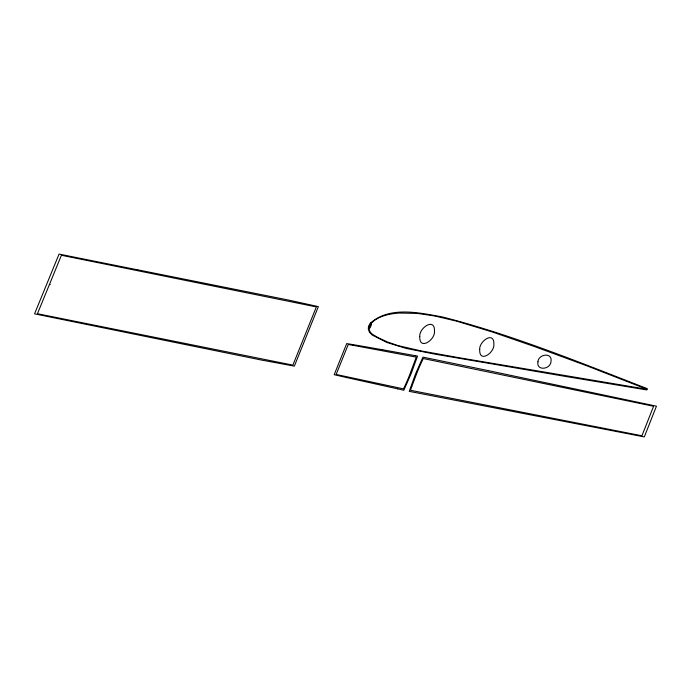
<?xml version="1.0" encoding="UTF-8"?>
<svg xmlns="http://www.w3.org/2000/svg" width="691" height="691" viewBox="0 0 691 691"><rect width="100%" height="100%" fill="white"/><g stroke="black" fill="none" stroke-linecap="round" stroke-linejoin="round"><path stroke-width="1.04" d="M137.587 269.792L288.363 300.032L318.361 306.614L294.349 366.126L261.751 360.115L34.55 313.844L59.063 254.081L137.647 269.835M369.253 327.966L369.158 327.966A10.486 7.679 -2 0 0 369.789 331.067A14.381 10.538 -2 0 0 370.221 331.879L370.436 332.207A8.223 6.02 -2 0 0 370.963 332.846L371.43 333.321A26.301 19.262 -2 0 0 371.948 333.788L372.121 333.943A12.291 9 -2 0 0 372.907 334.548A15.608 11.436 -2 0 0 374.272 335.403L375.014 335.809A14.831 10.866 -2 0 1 375.757 336.241L376.25 336.552A18.674 13.682 -2 0 0 377.01 337.001L378.089 337.597A40.061 29.342 -2 0 0 378.927 338.046L387.66 342.019L397.187 345.327A55.047 40.328 -2 0 0 398.5 345.707L420.828 350.864L460.353 357.929L646.975 389.283L586.529 365.686L535.309 346.856L492.614 332.077L457.511 321.419A103.089 75.518 -2 0 0 455.404 320.857L435.192 316.124A89.484 65.55 -2 0 0 433.266 315.752L418.573 313.593A37.167 27.225 -2 0 0 416.828 313.42L399.433 313.049A20.505 15.021 -2 0 0 398.025 313.144L396.66 313.265A26.094 19.115 -2 0 0 395.321 313.403L394.025 313.567A29.635 21.715 -2 0 0 392.756 313.749L388.446 314.552A30.87 22.613 -2 0 0 387.366 314.811L385.975 315.174A25.23 18.484 -2 0 0 384.982 315.459L383.419 315.96A20.557 15.064 -2 0 0 382.538 316.271L381.147 316.798A16.549 12.127 -2 0 0 380.37 317.126L378.711 317.886A15.142 11.091 -2 0 0 378.063 318.223L376.699 318.974A16.325 11.954 -2 0 0 375.671 319.605L374.531 320.399A17.862 13.086 -2 0 0 373.39 321.28L371.533 323.094M369.236 327.931L369.219 327.819A14.226 10.425 -2 0 1 369.728 325.919L369.771 325.789A11.108 8.137 -2 0 1 370.35 324.71L371.438 323.207M488.235 370.601L422.935 357.135L415.455 374.116L409.219 391.365L644.314 436.919L656.45 406.17L488.235 370.601M49.441 284.493L61.413 255.273L316.348 306.916L292.872 365.124L37.444 313.714L49.441 284.493L50.279 284.657M370.696 322.827L368.312 327.759L370.126 327.888L371.499 324.485L369.875 323.906L368.623 326.377L368.294 329.158L369.486 332.319L372.294 335.049L386.848 342.468L406.075 348.402L435.503 354.258L567.328 376.759L646.75 389.931L647.277 388.653C579.948 362.516 512.757 334.98 442.681 316.996C419.636 312.842 390.372 305.932 370.739 322.783M353.274 344.671L346.718 343.574L334.176 374.703L342.425 376.595M353.058 345.319L348.229 344.515L336.163 374.453L403.527 388.878A453.814 332.44 -2 0 0 408.813 377.079L416.258 357.126L352.859 345.293M353.084 344.636L358.543 345.552M358.689 345.578L382.607 349.767M382.607 349.758L414.85 355.606M414.859 355.589L415.472 355.71M415.481 355.701L417.537 356.081L411.309 373.287L403.846 390.242L397.575 388.852M397.584 388.843L346.692 377.562M347.029 377.64L342.84 376.69M419.757 336.465C419.135 351.011 435.226 339.886 434.492 331.378C435.114 316.841 419.022 327.957 419.757 336.465M479.701 349.491C479.044 363.673 494.583 352.704 493.875 344.515C494.531 330.333 478.993 341.302 479.701 349.491M537.952 361.808C536.181 371.292 550.563 369.46 551.003 361.557C552.765 352.082 538.384 353.904 537.952 361.808M411.862 386.278L410.514 390.285L641.939 435.771L653.582 406.265L423.246 358.534A453.814 332.44 -2 0 0 417.96 370.333L411.862 386.278"/></g></svg>
